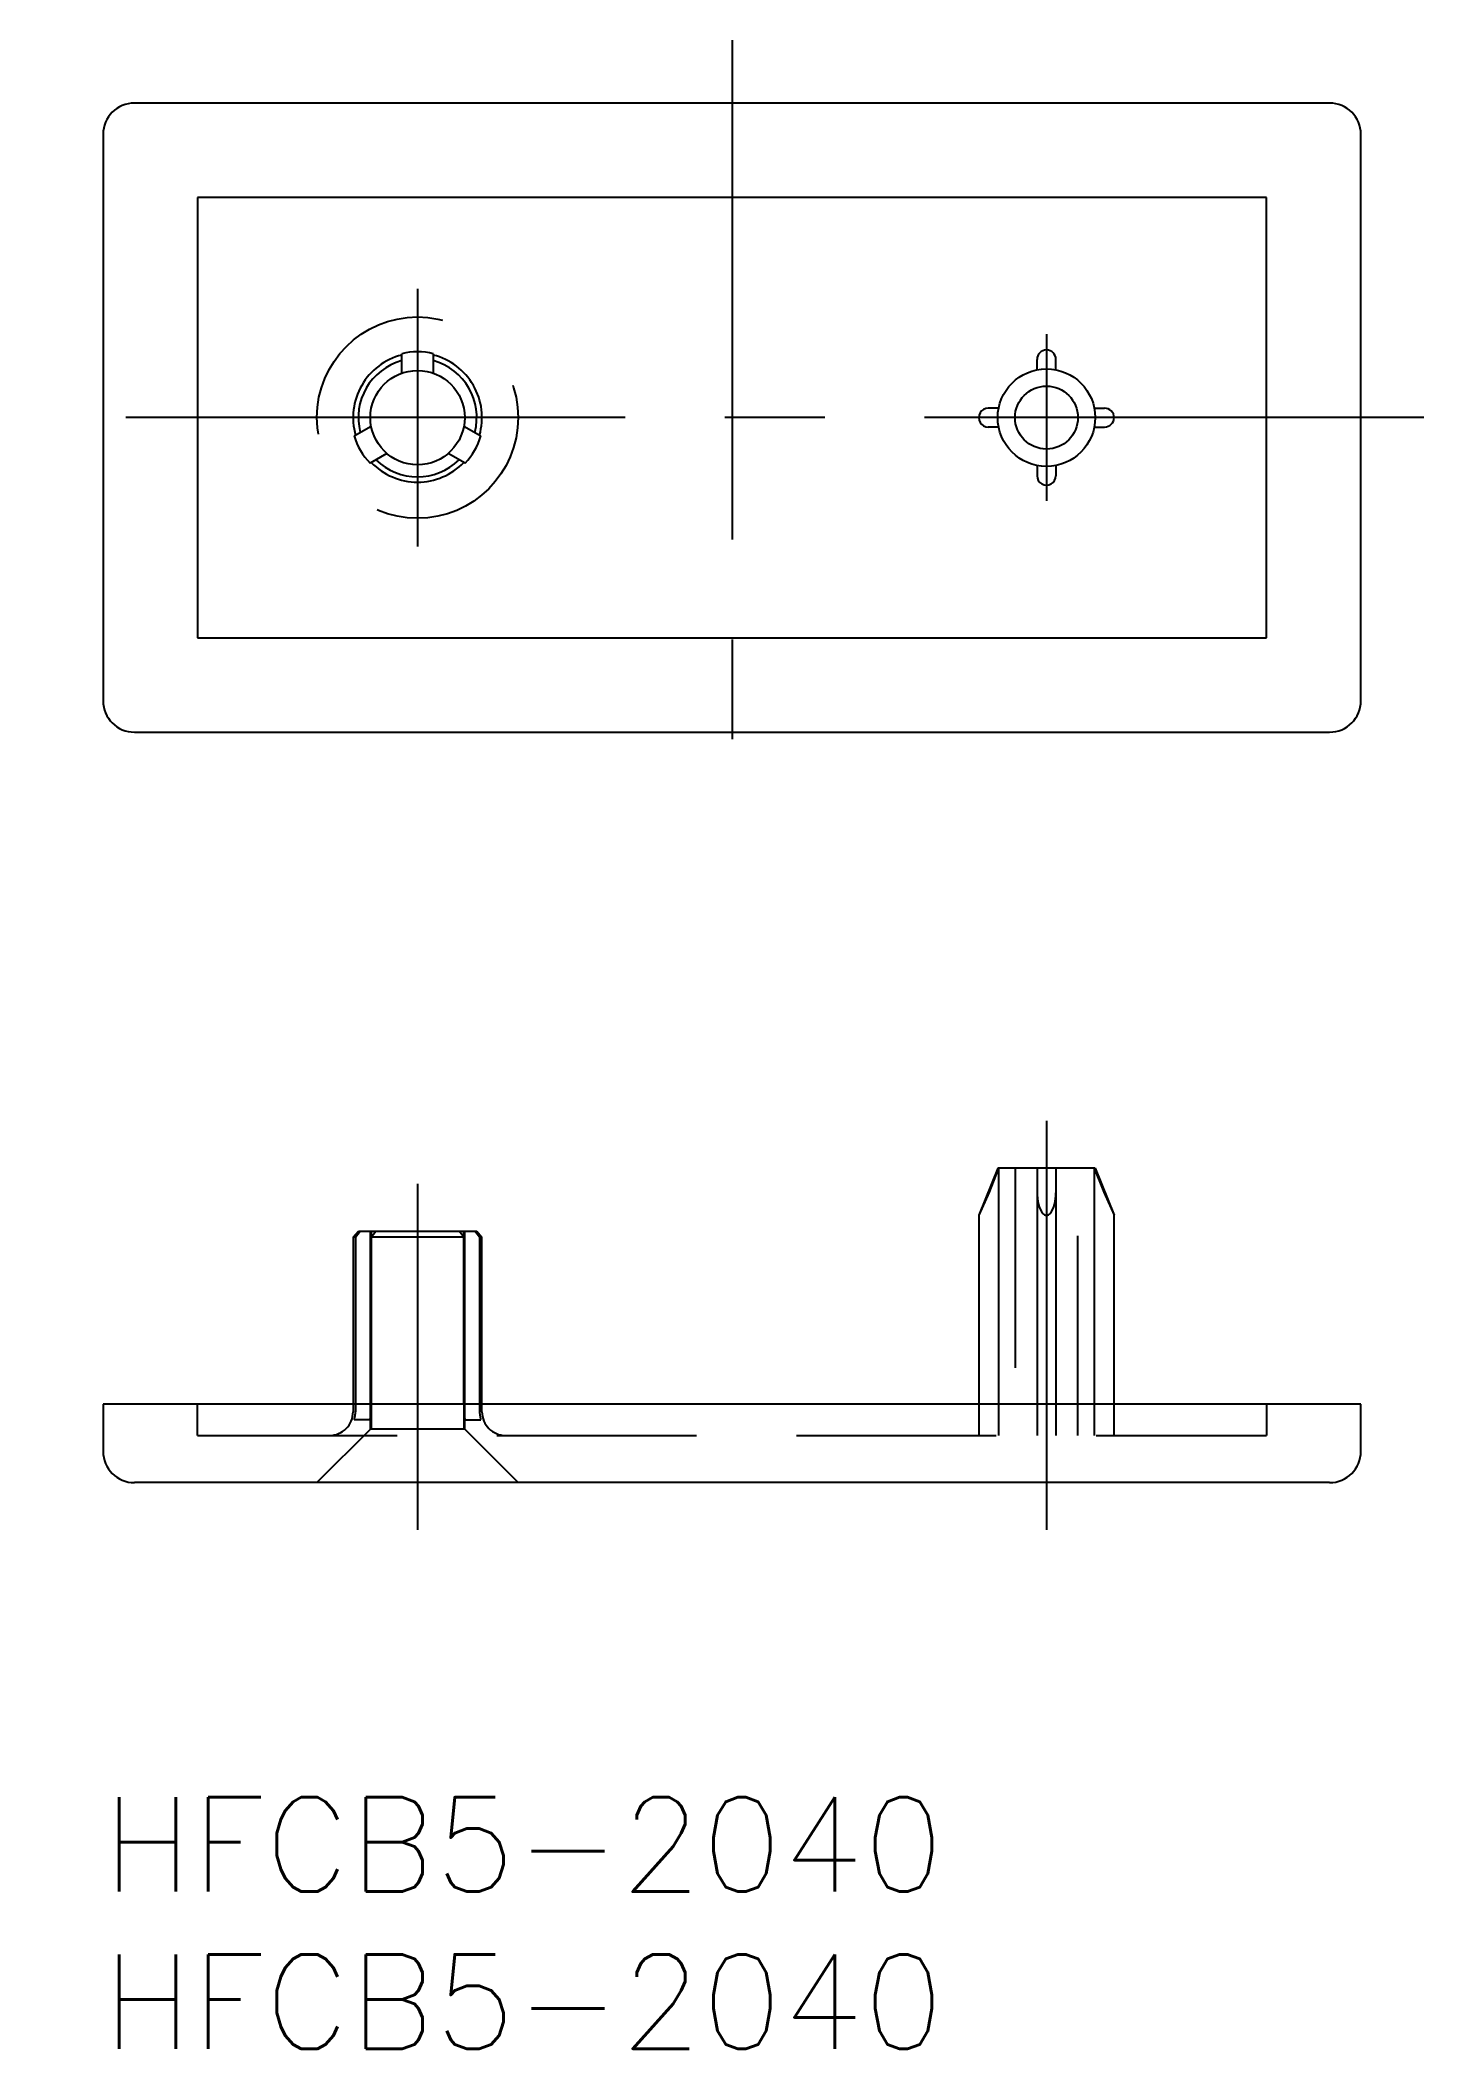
# Model space of a CAD drawing. Extents: x -2 to 42, y -8 to 55.9.
import ezdxf

# ---------------------------------------------------------------- set-up
doc = ezdxf.new("R2010")
doc.units = 0
doc.header["$LTSCALE"] = 0.5
doc.linetypes.add('CENTER', pattern=[50.8, 31.75, -6.35, 6.35, -6.35])
doc.linetypes.add('DASHED', pattern=[19.05, 12.7, -6.35])
for name, color, linetype in [('MSM_CENTER', 1, 'CENTER'), ('MSM_CONTINUOUS', 7, 'CONTINUOUS'), ('MSM_DASHED', 4, 'DASHED'), ('MSM_PART_NUMBER', 7, 'CONTINUOUS')]:
    doc.layers.add(name, color=color, linetype=linetype)
doc.styles.get("Standard").update_dxf_attribs({"font": 'txt.shx', "height": 3, "bigfont": 'bigfont.shx'})

# ---------------------------------------------------------------- blocks, each defined once
blk = doc.blocks.new('*U5')
at = {"layer": 'MSM_PART_NUMBER'}
blk.add_text('HFCB5-2040', height=3, dxfattribs=at).set_placement((0, -3))
blk = doc.blocks.new('*U6')
at = {"layer": 'MSM_PART_NUMBER'}
blk.add_text('HFCB5-2040', height=3, dxfattribs=at).set_placement((0, -8))

msp = doc.modelspace()

# ---------------------------------------------------------------- linework, layer by layer
at = {"layer": 'MSM_CENTER'}
for p, q in [((20, 55.86), (20, 31.86)), ((10, 47.953), (10, 39.767)), ((30, 46.51), (30, 41.21)), ((42, 43.86), (-2, 43.86)), ((30, 21.5), (30, 8.5)), ((10, 19.5), (10, 8.5))]:
    msp.add_line(p, q, dxfattribs=at)
at = {"layer": 'MSM_CONTINUOUS'}
for p, q in [((39, 53.86), (1, 53.86)), ((0, 52.86), (0, 34.86)), ((40, 34.86), (40, 52.86)), ((37, 50.86), (3, 50.86)), ((3, 50.86), (3, 36.86)), ((37, 36.86), (37, 50.86)), ((9.5, 45.274), (9.5, 45.892)), ((10.5, 45.892), (10.5, 45.274)), ((29.7, 45.38), (29.7, 45.71)), ((30.3, 45.38), (30.3, 45.71)), ((28.479, 44.16), (28.15, 44.16)), ((31.521, 44.16), (31.85, 44.16)), ((7.99, 43.276), (8.525, 43.586)), ((11.475, 43.586), (12.01, 43.276)), ((28.479, 43.56), (28.15, 43.56)), ((31.521, 43.56), (31.85, 43.56)), ((9.025, 42.719), (8.49, 42.41)), ((11.51, 42.41), (10.975, 42.719)), ((29.7, 42.339), (29.7, 42.01)), ((30.3, 42.339), (30.3, 42.01)), ((3, 36.86), (37, 36.86)), ((1, 33.86), (39, 33.86)), ((28.45, 20), (27.85, 18.5)), ((28.479, 20), (28.173, 19.234)), ((31.55, 20), (28.45, 20)), ((28.479, 20), (28.479, 12.5)), ((29.7, 20), (29.7, 12.5)), ((30.3, 20), (30.3, 12.5)), ((31.521, 20), (31.521, 12.5)), ((31.521, 20), (31.827, 19.234)), ((31.55, 20), (32.15, 18.5)), ((28.173, 19.234), (27.85, 18.5)), ((31.827, 19.234), (32.15, 18.5)), ((7.95, 17.8), (8.118, 18)), ((8.028, 17.8), (8.179, 18)), ((8.118, 18), (11.882, 18)), ((8.525, 18), (8.525, 12.5)), ((8.528, 17.8), (8.679, 18)), ((11.472, 17.8), (11.321, 18)), ((11.475, 12.5), (11.475, 18)), ((11.972, 17.8), (11.821, 18)), ((11.882, 18), (12.05, 17.8)), ((27.85, 18.5), (27.85, 12.5)), ((32.15, 12.5), (32.15, 18.5)), ((7.95, 17.8), (7.95, 12.5)), ((8.028, 17.8), (7.95, 17.8)), ((8.028, 17.8), (8.028, 12.5)), ((8.528, 17.8), (8.528, 12.5)), ((11.472, 17.8), (8.528, 17.8)), ((11.472, 17.8), (11.472, 12.5)), ((11.972, 17.8), (11.972, 12.5)), ((11.972, 17.8), (12.05, 17.8)), ((12.05, 12.5), (12.05, 17.8)), ((0, 12.5), (0, 11)), ((40, 12.5), (0, 12.5)), ((10.5, 12.5), (9.5, 12.5)), ((40, 11), (40, 12.5)), ((39, 10), (1, 10))]:
    msp.add_line(p, q, dxfattribs=at)
for centre, radius in [((10, 43.86), 1.5), ((30, 43.86), 1.55), ((30, 43.86), 1)]:
    msp.add_circle(centre, radius, dxfattribs=at)
for centre, radius, start, end in [((1, 52.86), 1, 90, 180), ((39, 52.86), 1, 0, 90), ((30, 45.71), 0.3, 0.00653, 179.99347), ((10, 43.86), 2.05, 104.11698, 195.88302), ((10, 43.86), 1.882, 105.40554, 194.59446), ((10, 43.86), 2.093, 76.17815, 103.82185), ((10, 43.86), 2.05, 344.11698, 75.88302), ((10, 43.86), 1.882, 345.40554, 74.59446), ((28.15, 43.86), 0.3, 89.91384, 270.08616), ((31.85, 43.86), 0.3, 270.08634, 89.91366), ((10, 43.86), 2.093, 196.17815, 223.82185), ((10, 43.86), 2.093, 316.17815, 343.82185), ((10, 43.86), 2.05, 224.11698, 315.88302), ((10, 43.86), 1.882, 225.40554, 314.59446), ((30, 42.01), 0.3, 179.99345, 0.00655), ((1, 34.86), 1, 180, 270), ((39, 34.86), 1, 270, 0), ((31.385, 19.242), 1.685, 180.26525, 193.56689), ((28.615, 19.243), 1.685, 346.41595, 359.03194), ((30.417, 18.988), 0.685, 191.89889, 218.88616), ((30, 18.644), 0.144, 216.6119, 270), ((30, 18.644), 0.144, 269.98283, 323.37093), ((29.583, 18.988), 0.685, 321.09667, 348.08394), ((1, 11), 1, 180, 270), ((39, 11), 1, 270, 0)]:
    msp.add_arc(centre, radius, start, end, dxfattribs=at)
at = {"layer": 'MSM_DASHED'}
for p, q in [((29, 20), (29, 11.5)), ((31, 11.5), (31, 20)), ((8.5, 11.7), (8.5, 18)), ((11.5, 11.7), (11.5, 18)), ((3, 11.5), (3, 12.5)), ((7.95, 12.5), (7.95, 12.25)), ((8.028, 12.5), (8.028, 12.25)), ((8.525, 12.5), (8.525, 11.7)), ((8.528, 12.5), (8.528, 12.25)), ((11.472, 12.5), (11.472, 12.25)), ((11.475, 12.5), (11.475, 11.7)), ((11.972, 12.5), (11.972, 12.25)), ((12.05, 12.25), (12.05, 12.5)), ((27.85, 12.5), (27.85, 11.5)), ((28.479, 12.5), (28.479, 11.5)), ((29.7, 12.5), (29.7, 11.5)), ((30.3, 12.5), (30.3, 11.5)), ((31.521, 12.5), (31.521, 11.5)), ((32.15, 11.5), (32.15, 12.5)), ((37, 12.5), (37, 11.5)), ((3, 11.5), (37, 11.5)), ((8.5, 11.7), (6.8, 10)), ((8.49, 12), (7.99, 12)), ((11.5, 11.7), (8.5, 11.7)), ((11.5, 11.7), (13.2, 10)), ((11.51, 12), (12.01, 12))]:
    msp.add_line(p, q, dxfattribs=at)
msp.add_circle((10, 43.86), 3.2, dxfattribs=at)
for centre, radius, start, end in [((7.2, 12.25), 0.75, 270, 0), ((6.972, 12.284), 1.056, 344.41943, 358.17017), ((7.612, 12.262), 0.916, 343.36145, 359.22563), ((12.377, 12.261), 0.906, 180.68052, 196.73241), ((13.028, 12.284), 1.056, 181.8304, 195.58), ((12.8, 12.25), 0.75, 180, 270)]:
    msp.add_arc(centre, radius, start, end, dxfattribs=at)

# ---------------------------------------------------------------- block references
at = {"layer": 'MSM_CONTINUOUS'}
for name in ['*U5', '*U6']:
    msp.add_blockref(name, (0, 0), dxfattribs=at)

doc.saveas('drawing.dxf')
